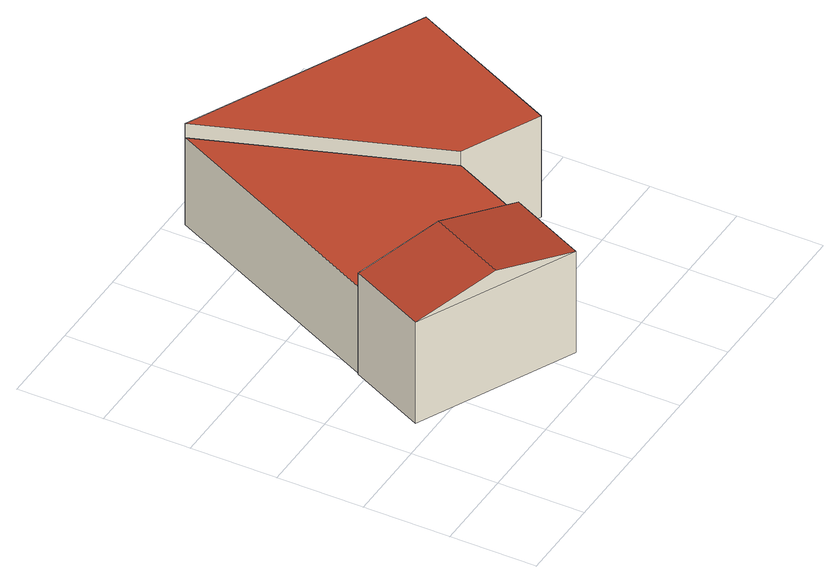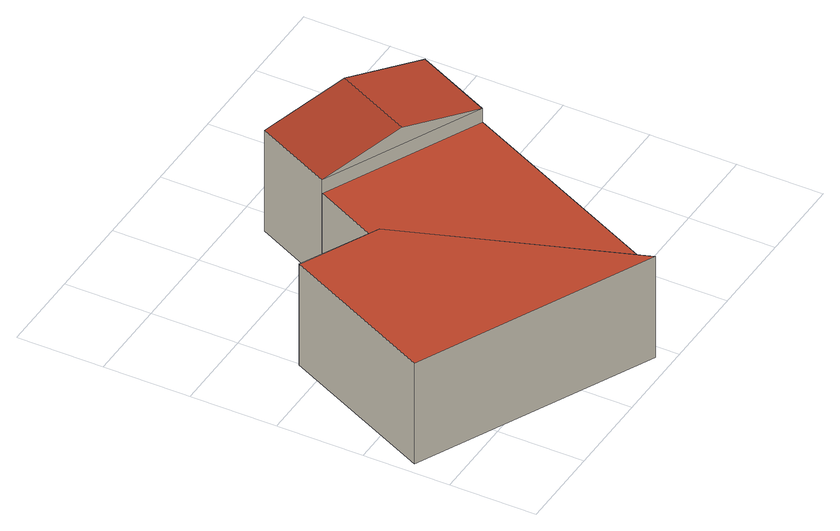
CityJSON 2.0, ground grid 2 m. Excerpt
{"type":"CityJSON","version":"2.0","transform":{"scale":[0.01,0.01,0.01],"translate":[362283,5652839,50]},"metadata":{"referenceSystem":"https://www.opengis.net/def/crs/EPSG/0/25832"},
"CityObjects":{
"building1":{"type":"Building","attributes":{"Geometrietyp2DReferenz":"3000","Gemeindeschluessel":"05315000","function":"51009_1610","roofType":"3100","measuredHeight":3.03},"geometry":[{"type":"Solid","lod":"2","boundaries":[[[[0,1,2,3]],[[4,5,1,0]],[[6,7,5,4]],[[3,2,7,6]],[[0,8,4]],[[6,9,3]],[[3,9,8,0]],[[4,8,9,6]],[[1,5,7,2]]]],"semantics":{"surfaces":[{"type":"WallSurface"},{"type":"RoofSurface"},{"type":"GroundSurface"}],"values":[[0,0,0,0,0,0,1,1,2]]}}]},
"building2":{"type":"Building","attributes":{"Gemeindeschluessel":"05315000","Geometrietyp2DReferenz":"3000","function":"31001_2082"},"address":[{"country":"Germany","locality":"Köln","thoroughfareNumber":"51","thoroughfareName":"Am Kunstfeld"}],"children":["building2-1","building2-2"]},
"building2-1":{"type":"BuildingPart","attributes":{"roofType":"1000","measuredHeight":2.58,"storeysAboveGround":1},"parents":["building2"],"geometry":[{"type":"MultiSurface","lod":"2","boundaries":[[[10,11,12,13]],[[14,15,11,10]],[[16,17,15,14]],[[14,10,13,16]],[[11,15,17,12]],[[16,13,18,19]],[[12,17,19,18]]],"semantics":{"surfaces":[{"type":"WallSurface"},{"type":"RoofSurface"},{"type":"GroundSurface"},{"type":"ClosureSurface"}],"values":[0,0,0,1,2,0,3]}}]},
"building2-2":{"type":"BuildingPart","attributes":{"roofType":"1000","measuredHeight":2.22,"storeysAboveGround":1},"parents":["building2"],"geometry":[{"type":"Solid","lod":"2","boundaries":[[[[20,21,17,19]],[[22,23,21,20]],[[18,12,23,22]],[[22,20,19,18]],[[21,23,12,17]],[[18,19,17,12]]]],"semantics":{"surfaces":[{"type":"WallSurface"},{"type":"RoofSurface"},{"type":"GroundSurface"},{"type":"ClosureSurface"}],"values":[[0,0,0,1,2,3]]}}]}
},
"vertices":[
[453,69,289],[453,69,30],[539,250,30],[539,250,289],[92,241,289],[92,241,30],[178,421,289],[178,421,30],[272,155,332],[358,335,332],
[977,705,291],[977,705,32],[435,963,32],[435,963,291],[805,344,291],[805,344,32],[625,430,291],[625,430,32],[435,963,255],[625,430,255],
[539,250,255],[539,250,32],[178,421,255],[178,421,32]
]}
